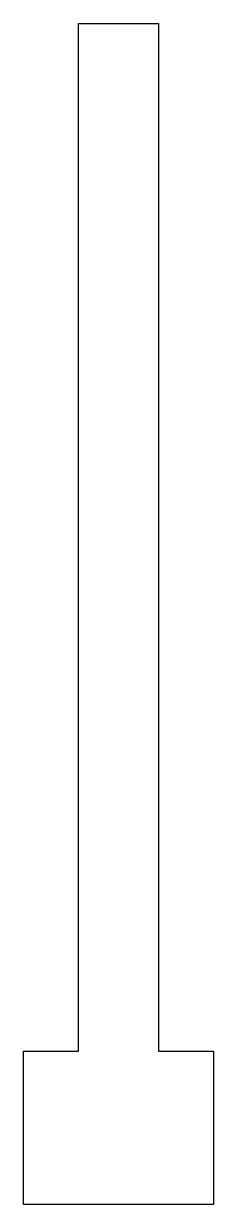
# Model space of a CAD drawing. Extents: x -13 to 13, y 0 to 162.
import ezdxf

# ---------------------------------------------------------------- set-up
doc = ezdxf.new("R2010")
doc.units = 0
doc.layers.get('0').update_dxf_attribs({"linetype": 'continuous'})

msp = doc.modelspace()

# ---------------------------------------------------------------- linework, layer by layer
at = {"color": 7}
msp.add_lwpolyline([(-5.5, 162), (5.5, 162), (5.5, 21), (13, 21), (13, 0), (-13, 0), (-13, 21), (-5.5, 21)], close=True, dxfattribs=at)

doc.saveas('drawing.dxf')
